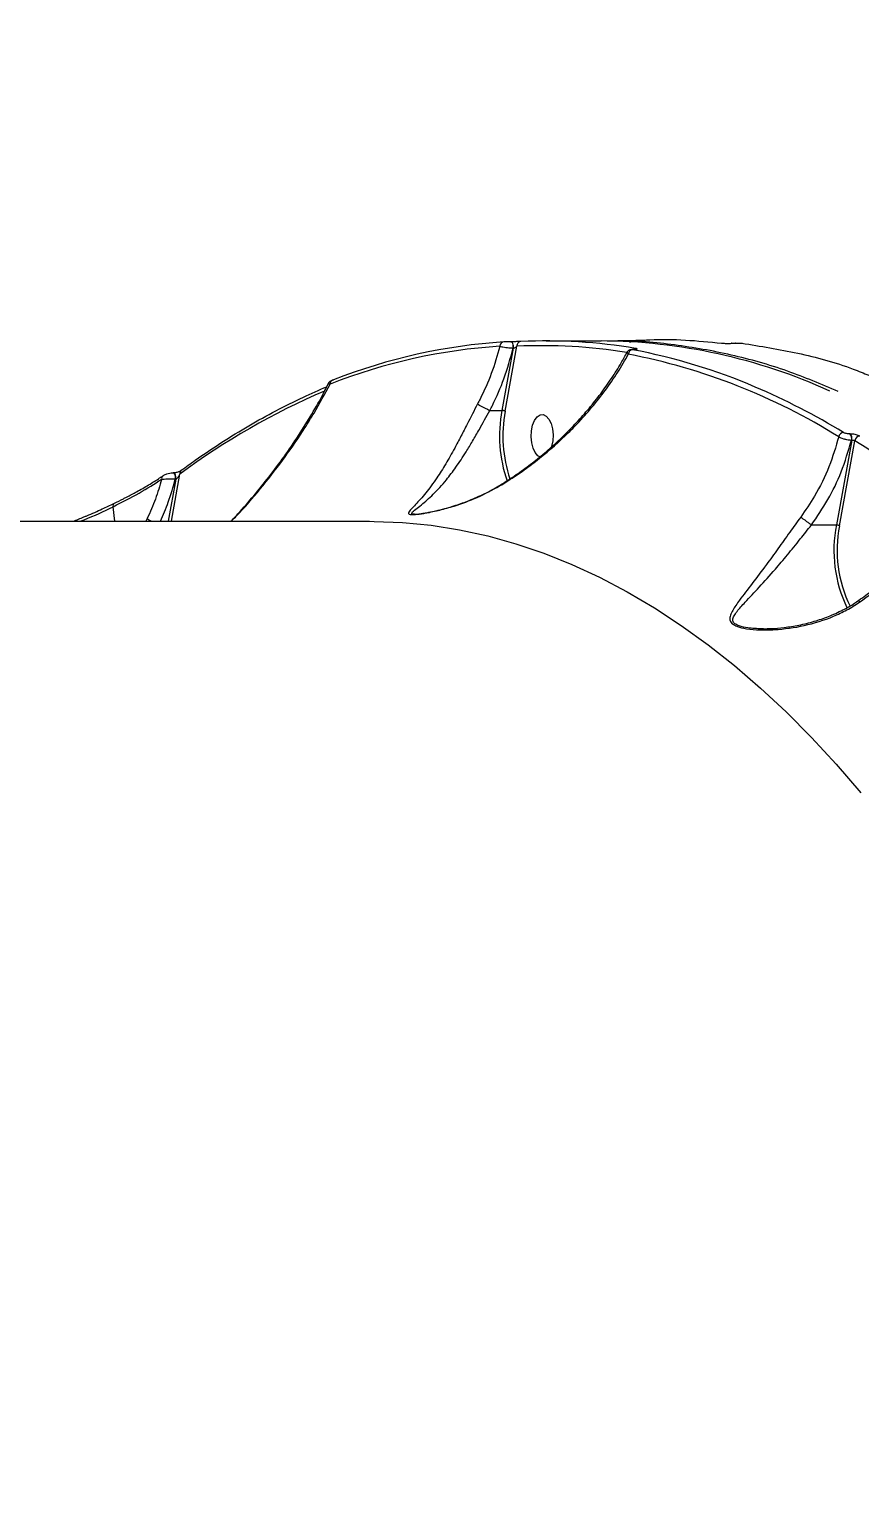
# Model space of a CAD drawing. Header units: millimetres. Extents: x -5517 to 6387, y -5295 to 6147.
# Drawn here: x 2446.6 to 2621.5, y 1674.5 to 1982.9 of the extents above; entities that cross this region are included whole.
import ezdxf

# ---------------------------------------------------------------- set-up
doc = ezdxf.new("R2010")
doc.units = ezdxf.units.MM
for name, color, linetype in [('DIKOM_ОБЪЕКТ', 7, 'Continuous'), ('DIKOM_РАЗМЕР_ЗОНА', 7, 'Continuous'), ('DIKOM_РАЗМЕР_ОБЪЕКТА', 7, 'Continuous')]:
    doc.layers.add(name, color=color, linetype=linetype)
doc.styles.add('style1', font='arial.ttf', dxfattribs={"width": 0.8})
doc.dimstyles.new('1-50', dxfattribs={"dimtxt": 300, "dimasz": 200, "dimexe": 100, "dimexo": 0, "dimgap": 100, "dimtad": 1, "dimtxsty": 'style1', "dimcen": 200, "dimclrd": 7, "dimclre": 7, "dimclrt": 7, "dimadec": 1, "dimazin": 2, "dimtfac": 1, "dimtmove": 0, "dimatfit": 2, "dimfxl": 0, "dimlwd": 25, "dimlwe": 18, "dimarcsym": 0})

# ---------------------------------------------------------------- blocks, each defined once
blk = doc.blocks.new('*D0')
at = {"layer": 'Defpoints', "color": 0, "transparency": 16777216}
for p in [(3079.07, 4135.26), (-4405.35, -2652.69), (-1397.56, -2652.69)]:
    blk.add_point(p, dxfattribs=at)
at = {"layer": 'DIKOM_РАЗМЕР_ОБЪЕКТА', "color": 7, "lineweight": 18, "transparency": 16777216}
for p, q in [((3079.07, 4135.26), (-4505.35, 4135.26)), ((-1397.56, -2652.69), (-4505.35, -2652.69))]:
    blk.add_line(p, q, dxfattribs=at)
at = {"layer": 'DIKOM_РАЗМЕР_ОБЪЕКТА', "color": 7, "lineweight": 25, "transparency": 16777216}
blk.add_line((-4405.35, 3935.26), (-4405.35, -2452.69), dxfattribs=at)
at = {"layer": 'DIKOM_РАЗМЕР_ОБЪЕКТА', "color": 7, "transparency": 16777216}
for points in [[(-4438.68, 3935.26), (-4372.02, 3935.26), (-4405.35, 4135.26)], [(-4438.68, -2452.69), (-4372.02, -2452.69), (-4405.35, -2652.69)]]:
    blk.add_solid(points, dxfattribs=at)
at = {"layer": 'DIKOM_РАЗМЕР_ОБЪЕКТА', "color": 7, "transparency": 16777216, "insert": (-4658.52, 741.29), "char_height": 300, "attachment_point": 5, "rotation": 90, "style": 'style1'}
blk.add_mtext('6800', dxfattribs=at)
blk = doc.blocks.new('*D1')
at = {"layer": 'Defpoints', "color": 0, "transparency": 16777216}
for p in [(2817.72, 6146.72), (-5067.27, -4152.08), (-1897.56, -4152.08)]:
    blk.add_point(p, dxfattribs=at)
at = {"layer": 'DIKOM_РАЗМЕР_ЗОНА', "color": 7, "lineweight": 18, "transparency": 16777216}
for p, q in [((2817.72, 6146.72), (-5167.27, 6146.72)), ((-1897.56, -4152.08), (-5167.27, -4152.08))]:
    blk.add_line(p, q, dxfattribs=at)
at = {"layer": 'DIKOM_РАЗМЕР_ЗОНА', "color": 7, "lineweight": 25, "transparency": 16777216}
blk.add_line((-5067.27, 5946.72), (-5067.27, -3952.08), dxfattribs=at)
at = {"layer": 'DIKOM_РАЗМЕР_ЗОНА', "color": 7, "transparency": 16777216}
for points in [[(-5100.61, 5946.72), (-5033.94, 5946.72), (-5067.27, 6146.72)], [(-5100.61, -3952.08), (-5033.94, -3952.08), (-5067.27, -4152.08)]]:
    blk.add_solid(points, dxfattribs=at)
at = {"layer": 'DIKOM_РАЗМЕР_ЗОНА', "color": 7, "transparency": 16777216, "insert": (-5320.45, 939.42), "char_height": 300, "attachment_point": 5, "rotation": 90, "style": 'style1'}
blk.add_mtext('10200', dxfattribs=at)
blk = doc.blocks.new('*D2')
at = {"layer": 'Defpoints', "color": 0, "transparency": 16777216}
for p in [(4491.49, 3838.97), (-2445.56, 374.31), (4491.49, -4687.8)]:
    blk.add_point(p, dxfattribs=at)
at = {"layer": 'DIKOM_РАЗМЕР_ОБЪЕКТА', "color": 7, "lineweight": 18, "transparency": 16777216}
for p, q in [((4491.49, 3838.97), (4491.49, -4787.8)), ((-2445.56, 374.31), (-2445.56, -4787.8))]:
    blk.add_line(p, q, dxfattribs=at)
at = {"layer": 'DIKOM_РАЗМЕР_ОБЪЕКТА', "color": 7, "lineweight": 25, "transparency": 16777216}
blk.add_line((-2245.56, -4687.8), (4291.49, -4687.8), dxfattribs=at)
at = {"layer": 'DIKOM_РАЗМЕР_ОБЪЕКТА', "color": 7, "transparency": 16777216}
for points in [[(-2245.56, -4654.47), (-2245.56, -4721.14), (-2445.56, -4687.8)], [(4291.49, -4654.47), (4291.49, -4721.14), (4491.49, -4687.8)]]:
    blk.add_solid(points, dxfattribs=at)
at = {"layer": 'DIKOM_РАЗМЕР_ОБЪЕКТА', "color": 7, "transparency": 16777216, "insert": (1022.97, -4434.63), "char_height": 300, "attachment_point": 5, "style": 'style1'}
blk.add_mtext('6900', dxfattribs=at)
blk = doc.blocks.new('*D3')
at = {"layer": 'Defpoints', "color": 0, "transparency": 16777216}
for p in [(6386.85, 4728.17), (-4131.44, -152.69), (6386.85, -5195.35)]:
    blk.add_point(p, dxfattribs=at)
at = {"layer": 'DIKOM_РАЗМЕР_ЗОНА', "color": 7, "lineweight": 18, "transparency": 16777216}
for p, q in [((6386.85, 4728.17), (6386.85, -5295.35)), ((-4131.44, -152.69), (-4131.44, -5295.35))]:
    blk.add_line(p, q, dxfattribs=at)
at = {"layer": 'DIKOM_РАЗМЕР_ЗОНА', "color": 7, "lineweight": 25, "transparency": 16777216}
blk.add_line((-3931.44, -5195.35), (6186.85, -5195.35), dxfattribs=at)
at = {"layer": 'DIKOM_РАЗМЕР_ЗОНА', "color": 7, "transparency": 16777216}
for points in [[(-3931.44, -5162.02), (-3931.44, -5228.69), (-4131.44, -5195.35)], [(6186.85, -5162.02), (6186.85, -5228.69), (6386.85, -5195.35)]]:
    blk.add_solid(points, dxfattribs=at)
at = {"layer": 'DIKOM_РАЗМЕР_ЗОНА', "color": 7, "transparency": 16777216, "insert": (1127.71, -4942.18), "char_height": 300, "attachment_point": 5, "style": 'style1'}
blk.add_mtext('10500', dxfattribs=at)

msp = doc.modelspace()

# ---------------------------------------------------------------- linework, layer by layer
at = {"layer": 'DIKOM_ОБЪЕКТ', "color": 7, "linetype": 'Continuous', "lineweight": 15}
for p, q in [((2548.559, 1915.808), (2546.153, 1902.664)), ((2546.824, 1902.499), (2549.33, 1916.185)), ((2548.046, 1917.143), (2548.031, 1917.142)), ((2548.046, 1917.143), (2548.074, 1917.143)), ((2548.074, 1917.143), (2548.06, 1917.142)), ((2548.531, 1915.808), (2548.559, 1915.808)), ((2555.477, 1917.311), (2567.049, 1917.311)), ((2573.852, 1915.553), (2573.941, 1915.553)), ((2573.852, 1915.553), (2573.899, 1915.549)), ((2573.899, 1915.549), (2573.988, 1915.549)), ((2573.941, 1915.553), (2573.988, 1915.549)), ((2594.497, 1916.806), (2594.449, 1916.807)), ((2594.497, 1916.806), (2595.35, 1916.85)), ((2595.35, 1916.85), (2595.302, 1916.852)), ((2596.69, 1916.835), (2596.819, 1916.831)), ((2543.613, 1902.665), (2543.62, 1902.664)), ((2543.62, 1902.664), (2546.153, 1902.664)), ((2619.509, 1897.706), (2619.462, 1897.706)), ((2619.84, 1896.422), (2616.614, 1878.541)), ((2617.286, 1878.377), (2620.519, 1896.297)), ((2619.793, 1896.422), (2619.84, 1896.422)), ((2477.439, 1888.223), (2475.83, 1879.311)), ((2476.532, 1879.311), (2478.326, 1889.252)), ((2476.872, 1889.554), (2476.953, 1889.554)), ((2477.358, 1888.223), (2477.439, 1888.223)), ((2464.618, 1879.311), (2464.247, 1882.397)), ((2464.423, 1883.078), (2464.432, 1883.083)), ((2256.123, 1879.311), (2518.233, 1879.311)), ((2471.43, 1879.882), (2471.173, 1879.311)), ((2611.373, 1878.541), (2616.614, 1878.541))]:
    msp.add_line(p, q, dxfattribs=at)
at = {"layer": 'DIKOM_ОБЪЕКТ', "color": 7, "linetype": 'Continuous', "lineweight": 15, "flags": 128}
for points in [[(2548.531, 1915.808), (2548.559, 1916.044), (2548.556, 1916.286), (2548.523, 1916.519), (2548.462, 1916.731), (2548.378, 1916.908), (2548.273, 1917.04), (2548.155, 1917.12), (2548.046, 1917.143)], [(2548.559, 1915.808), (2548.587, 1916.044), (2548.584, 1916.286), (2548.551, 1916.519), (2548.491, 1916.731), (2548.406, 1916.908), (2548.301, 1917.04), (2548.184, 1917.12), (2548.074, 1917.143)], [(2510.451, 1909.049), (2510.554, 1909.08), (2510.712, 1909.098)], [(2552.613, 1899.561), (2553.02, 1900.568), (2553.558, 1901.311), (2554.181, 1901.73), (2554.84, 1901.791), (2555.481, 1901.489), (2556.052, 1900.848), (2556.508, 1899.921), (2556.81, 1898.783), (2556.935, 1897.525), (2556.872, 1896.25), (2556.627, 1895.061), (2556.591, 1894.945)], [(2554.173, 1892.895), (2553.758, 1893.133), (2553.187, 1893.774), (2552.732, 1894.701), (2552.43, 1895.839), (2552.305, 1897.097), (2552.367, 1898.372), (2552.613, 1899.561)], [(2474.719, 1888.883), (2474.722, 1888.886), (2474.762, 1888.915)], [(2477.358, 1888.223), (2477.386, 1888.501), (2477.373, 1888.783), (2477.32, 1889.047), (2477.231, 1889.271), (2477.113, 1889.438), (2476.976, 1889.534), (2476.869, 1889.554)], [(2477.439, 1888.223), (2477.467, 1888.501), (2477.454, 1888.783), (2477.401, 1889.047), (2477.312, 1889.271), (2477.194, 1889.438), (2477.056, 1889.534), (2476.956, 1889.554)], [(2518.233, 1879.311), (2519.227, 1879.306), (2525.227, 1879.07), (2531.22, 1878.478), (2537.202, 1877.532), (2543.165, 1876.231), (2549.105, 1874.579), (2555.017, 1872.575), (2560.894, 1870.223), (2566.732, 1867.523), (2572.525, 1864.479), (2578.267, 1861.093), (2583.953, 1857.369), (2589.578, 1853.31), (2595.137, 1848.92), (2600.624, 1844.202), (2606.034, 1839.162), (2611.363, 1833.804), (2616.605, 1828.133), (2621.756, 1822.154)]]:
    msp.add_lwpolyline(points, dxfattribs=at)
at = {"layer": 'DIKOM_ОБЪЕКТ', "color": 7, "linetype": 'Continuous', "lineweight": 15}
for centre, radius, start, end in [((2553.22, 1798.586), 117.835, 93.6385, 111.54324), ((2554.077, 1799.252), 118.096, 93.63858, 111.54323), ((2546.649, 1916.205), 0.907, 94.22115, 181.37107), ((2550.25, 1916.265), 0.923, 94.66422, 184.95516), ((2554.614, 1804.496), 111.814, 80.8142, 92.70855), ((2555.471, 1805.166), 112.144, 80.32398, 92.70664), ((2566.393, 1799.03), 118.282, 65.61016, 89.68253), ((2573.764, 1914.463), 0.978, 94.51691, 176.91836), ((2551.131, 1794.55), 122.975, 66.82579, 79.43102), ((2574.328, 1914.912), 0.803, 90.59281, 125.22142), ((2548.056, 1786.315), 130.564, 58.06986, 79.08131), ((2567.931, 1768.543), 150.332, 113.16651, 126.58728), ((2510.785, 1908.28), 0.839, 113.43135, 186.22844), ((2543.483, 1776.262), 142.797, 58.49411, 66.89263), ((2574.858, 1897.305), 29.201, 169.42519, 198.97896), ((2575.289, 1897.345), 28.928, 169.73687, 198.36124), ((2618.188, 1896.912), 1.1, 94.2228, 168.86518), ((2618.5, 1896.774), 1.34, 344.78483, 44.09172), ((2618.547, 1896.774), 1.34, 344.78483, 44.09172), ((2621.618, 1896.143), 1.109, 94.3571, 172.02177), ((2529.023, 1750.087), 172.479, 50.11314, 57.96233), ((2475.224, 1888.322), 0.755, 131.92677, 191.18452), ((2479.084, 1889.449), 0.783, 128.93192, 194.58997), ((2464.846, 1882.606), 0.634, 131.82714, 199.20923), ((2476.453, 1887.558), 9.174, 236.80109, 244.02503), ((2643.805, 1873.186), 27.714, 168.8598, 205.7783), ((2643.604, 1873.186), 26.825, 168.8424, 205.98644)]:
    msp.add_arc(centre, radius, start, end, dxfattribs=at)
for points, knots in [([(2545.742, 1916.183), (2545.183, 1914.259), (2544.087, 1910.486), (2542.294, 1906.476), (2541.209, 1904.397), (2541.036, 1904.066)], [0, 0, 0, 0, 0.4665329, 0.9150111, 1, 1, 1, 1]), ([(2543.62, 1902.664), (2543.796, 1903.008), (2544.91, 1905.185), (2546.81, 1909.531), (2547.937, 1913.641), (2548.531, 1915.808)], [0, 0, 0, 0, 0.0814808, 0.5156606, 1, 1, 1, 1]), ([(2545.742, 1916.183), (2545.856, 1916.153), (2546.1, 1916.086), (2546.652, 1915.986), (2547.291, 1915.9), (2547.949, 1915.835), (2548.336, 1915.817), (2548.531, 1915.808)], [0, 0, 0, 0, 0.184786, 0.3988094, 0.6012701, 0.79903, 1, 1, 1, 1]), ([(2548.031, 1917.142), (2547.932, 1917.142), (2547.734, 1917.141), (2547.396, 1917.137), (2547.065, 1917.129), (2546.776, 1917.12), (2546.644, 1917.113), (2546.583, 1917.11)], [0, 0, 0, 0, 0.195125, 0.3900873, 0.5932641, 0.8111126, 1, 1, 1, 1]), ([(2550.175, 1917.185), (2550.086, 1917.181), (2549.894, 1917.173), (2549.476, 1917.161), (2548.994, 1917.151), (2548.497, 1917.144), (2548.205, 1917.143), (2548.06, 1917.142)], [0, 0, 0, 0, 0.1890317, 0.404533, 0.6068545, 0.8033812, 1, 1, 1, 1]), ([(2548.559, 1915.808), (2548.598, 1915.81), (2548.648, 1915.813), (2548.758, 1915.837), (2548.893, 1915.882), (2549.066, 1915.97), (2549.22, 1916.075), (2549.295, 1916.15), (2549.33, 1916.185)], [0, 0, 0, 0, 0.127174, 0.1626549, 0.3404131, 0.5454162, 0.783192, 1, 1, 1, 1]), ([(2568.423, 1917.315), (2568.838, 1917.316), (2571.287, 1917.321), (2573.814, 1917.419), (2575.912, 1917.5)], [0, 0, 0, 0, 0.1692437, 1, 1, 1, 1]), ([(2617.019, 1906.654), (2613.462, 1908.158), (2606, 1911.313), (2594.476, 1914.548), (2582.536, 1916.603), (2573.835, 1917.468), (2569.133, 1917.247), (2568.425, 1917.214)], [0, 0, 0, 0, 0.2228327, 0.4673787, 0.712113, 0.9566581, 1, 1, 1, 1]), ([(2572.554, 1914.98), (2572.555, 1914.983), (2572.586, 1915.079), (2572.719, 1915.219), (2572.911, 1915.378), (2573.105, 1915.468), (2573.276, 1915.514), (2573.482, 1915.544), (2573.665, 1915.555), (2573.856, 1915.551), (2573.898, 1915.551)], [0, 0, 0, 0, 0.0057015, 0.1708081, 0.3118631, 0.4359229, 0.5438812, 0.6604589, 0.9263902, 1, 1, 1, 1]), ([(2573.245, 1916.964), (2573.238, 1916.973), (2573.184, 1917.044), (2573.052, 1917.129), (2572.88, 1917.213), (2572.74, 1917.25), (2572.651, 1917.263), (2572.608, 1917.266), (2572.586, 1917.267), (2572.577, 1917.267), (2572.58, 1917.267), (2572.581, 1917.267)], [0, 0, 0, 0, 0.0381195, 0.2923759, 0.5049856, 0.6723019, 0.7684746, 0.8341069, 0.8966317, 0.9822844, 1, 1, 1, 1]), ([(2573.687, 1915.439), (2573.613, 1915.455), (2573.483, 1915.483), (2573.472, 1915.517), (2573.571, 1915.538), (2573.733, 1915.548), (2573.861, 1915.548), (2573.899, 1915.549)], [0, 0, 0, 0, 0.3026209, 0.5346733, 0.7254951, 0.917092, 1, 1, 1, 1]), ([(2573.983, 1915.554), (2574.03, 1915.554), (2574.162, 1915.554), (2574.275, 1915.561), (2574.334, 1915.568), (2574.325, 1915.567), (2574.323, 1915.566)], [0, 0, 0, 0, 0.2395745, 0.6652761, 0.9595146, 1, 1, 1, 1]), ([(2573.988, 1915.549), (2574.046, 1915.549), (2574.247, 1915.55), (2574.501, 1915.565), (2574.655, 1915.6), (2574.632, 1915.651), (2574.43, 1915.692), (2574.32, 1915.715)], [0, 0, 0, 0, 0.0796204, 0.2757332, 0.4707506, 0.7105484, 1, 1, 1, 1]), ([(2575.913, 1917.48), (2576.379, 1917.505), (2579.305, 1917.666), (2584.784, 1917.602), (2589.888, 1917.093), (2592.442, 1916.839)], [0, 0, 0, 0, 0.0865582, 0.5429415, 1, 1, 1, 1]), ([(2592.442, 1916.839), (2592.538, 1916.83), (2592.731, 1916.81), (2593.171, 1916.792), (2593.655, 1916.785), (2594.118, 1916.789), (2594.377, 1916.8), (2594.497, 1916.806)], [0, 0, 0, 0, 0.2131476, 0.4264712, 0.6305857, 0.8289162, 1, 1, 1, 1]), ([(2594.449, 1916.807), (2594.648, 1916.817), (2594.932, 1916.831), (2595.216, 1916.848), (2595.302, 1916.853)], [0, 0, 0, 0, 0.7000116, 1, 1, 1, 1]), ([(2595.309, 1916.851), (2595.414, 1916.856), (2595.637, 1916.867), (2596.041, 1916.871), (2596.445, 1916.861), (2596.689, 1916.85), (2596.803, 1916.832), (2596.819, 1916.829)], [0, 0, 0, 0, 0.2108572, 0.4473917, 0.6979366, 0.9570952, 1, 1, 1, 1]), ([(2595.35, 1916.85), (2595.431, 1916.854), (2595.603, 1916.862), (2595.904, 1916.867), (2596.215, 1916.865), (2596.499, 1916.855), (2596.626, 1916.842), (2596.69, 1916.835)], [0, 0, 0, 0, 0.1798216, 0.3801116, 0.5812194, 0.7907444, 1, 1, 1, 1]), ([(2596.69, 1916.835), (2600.621, 1916.204), (2608.485, 1914.942), (2617.417, 1912.537), (2622.37, 1910.521), (2623.46, 1910.077)], [0, 0, 0, 0, 0.4381115, 0.8762233, 1, 1, 1, 1]), ([(2545.625, 1886.876), (2546.181, 1887.206), (2547.789, 1888.16), (2550.363, 1889.936), (2553.365, 1892.194), (2556.308, 1894.662), (2559.174, 1897.316), (2561.935, 1900.14), (2564.557, 1903.112), (2567.021, 1906.213), (2569.282, 1909.409), (2571.149, 1912.347), (2572.137, 1914.212), (2572.546, 1914.985)], [0, 0, 0, 0, 0.0461819, 0.1336, 0.2238586, 0.3170903, 0.4132461, 0.5120684, 0.6130598, 0.7157675, 0.8207376, 0.9257564, 1, 1, 1, 1]), ([(2545.681, 1886.769), (2545.972, 1886.943), (2547.439, 1887.822), (2550.01, 1889.51), (2554.441, 1892.767), (2558.456, 1896.251), (2562.311, 1900.127), (2565.181, 1903.339), (2568.033, 1906.969), (2570.617, 1910.7), (2572.064, 1913.244), (2572.787, 1914.516)], [0, 0, 0, 0, 0.0242959, 0.1222473, 0.2202174, 0.4215153, 0.5118877, 0.6322356, 0.7525899, 0.8762935, 1, 1, 1, 1]), ([(2572.575, 1914.971), (2572.553, 1914.925), (2572.498, 1914.811), (2572.635, 1914.641), (2572.766, 1914.533), (2572.787, 1914.516)], [0, 0, 0, 0, 0.3578731, 0.8971676, 1, 1, 1, 1]), ([(2478.592, 1890.058), (2479.571, 1890.768), (2482.41, 1892.823), (2487.151, 1895.998), (2492.829, 1899.483), (2498.556, 1902.654), (2504.037, 1905.404), (2507.625, 1906.955), (2509.274, 1907.668)], [0, 0, 0, 0, 0.098011, 0.2840149, 0.4699921, 0.6559247, 0.8418086, 1, 1, 1, 1]), ([(2489.059, 1879.311), (2489.714, 1880.002), (2491.536, 1881.925), (2494.355, 1885.227), (2497.575, 1889.253), (2500.715, 1893.518), (2503.71, 1897.934), (2506.449, 1902.411), (2508.419, 1905.892), (2509.38, 1907.877), (2509.623, 1908.378)], [0, 0, 0, 0, 0.0755211, 0.2101029, 0.3503657, 0.4970324, 0.6499601, 0.800903, 0.9497572, 1, 1, 1, 1]), ([(2489.115, 1879.311), (2489.708, 1879.913), (2492.122, 1882.36), (2495.931, 1886.899), (2500.556, 1892.862), (2504.029, 1897.979), (2507.206, 1903.087), (2508.86, 1906.161), (2509.951, 1908.189)], [0, 0, 0, 0, 0.0665707, 0.2708121, 0.4801278, 0.689456, 0.7951256, 1, 1, 1, 1]), ([(2509.627, 1908.376), (2509.618, 1908.369), (2509.57, 1908.334), (2509.707, 1908.266), (2509.895, 1908.207), (2509.951, 1908.189)], [0, 0, 0, 0, 0.1418482, 0.7443078, 1, 1, 1, 1]), ([(2509.615, 1908.381), (2509.651, 1908.447), (2509.731, 1908.591), (2509.909, 1908.759), (2510.14, 1908.915), (2510.315, 1908.998), (2510.439, 1909.044), (2510.452, 1909.048)], [0, 0, 0, 0, 0.1670298, 0.3644056, 0.5938351, 0.9592403, 1, 1, 1, 1]), ([(2541.036, 1904.066), (2540.3, 1902.634), (2539.105, 1900.309), (2537.509, 1897.179), (2535.99, 1894.312), (2534.289, 1891.308), (2532.236, 1888.068), (2530.06, 1885.129), (2528.209, 1883.078), (2526.964, 1881.799), (2526.418, 1881.152), (2526.518, 1880.821), (2527.108, 1880.714), (2528.347, 1880.782), (2530.406, 1881.082), (2533.101, 1881.657), (2536.733, 1882.68), (2541.03, 1884.24), (2544.121, 1885.921), (2545.681, 1886.769)], [0, 0, 0, 0, 0.0742578, 0.1205068, 0.1678163, 0.2375799, 0.3094457, 0.4056705, 0.504706, 0.56025, 0.6168562, 0.648478, 0.6753887, 0.7024603, 0.7386875, 0.7871108, 0.8368187, 0.9176547, 1, 1, 1, 1]), ([(2541.036, 1904.066), (2541.047, 1904.058), (2541.145, 1903.986), (2541.407, 1903.815), (2541.91, 1903.52), (2542.499, 1903.203), (2543.1, 1902.899), (2543.445, 1902.742), (2543.613, 1902.665)], [0, 0, 0, 0, 0.025969, 0.2202736, 0.417885, 0.6154984, 0.8130935, 1, 1, 1, 1]), ([(2527.735, 1880.816), (2527.712, 1880.815), (2527.356, 1880.794), (2527.142, 1880.902), (2527.167, 1881.197), (2527.96, 1881.812), (2529.481, 1882.993), (2531.681, 1884.915), (2534.163, 1887.634), (2536.491, 1890.691), (2538.344, 1893.481), (2539.993, 1896.198), (2541.644, 1899.11), (2542.908, 1901.319), (2543.613, 1902.664), (2543.613, 1902.665)], [0, 0, 0, 0, 0.0025521, 0.0392168, 0.0837123, 0.1649946, 0.2485931, 0.3934959, 0.5418373, 0.6467135, 0.7540211, 0.8225225, 0.8923315, 0.9999666, 1, 1, 1, 1]), ([(2546.824, 1902.499), (2546.817, 1902.503), (2546.798, 1902.516), (2546.741, 1902.546), (2546.635, 1902.588), (2546.475, 1902.63), (2546.305, 1902.658), (2546.204, 1902.662), (2546.153, 1902.664)], [0, 0, 0, 0, 0.0536258, 0.1414717, 0.3560407, 0.5707438, 0.78534, 1, 1, 1, 1]), ([(2617.109, 1897.124), (2616.487, 1895.01), (2615.225, 1890.722), (2612.409, 1885.014), (2610.095, 1881.647), (2609.094, 1880.192)], [0, 0, 0, 0, 0.3558585, 0.7214804, 1, 1, 1, 1]), ([(2617.109, 1897.124), (2617.238, 1897.053), (2617.495, 1896.909), (2618.08, 1896.707), (2618.733, 1896.546), (2619.331, 1896.451), (2619.661, 1896.43), (2619.793, 1896.422)], [0, 0, 0, 0, 0.2142507, 0.4283317, 0.6427275, 0.8576051, 1, 1, 1, 1]), ([(2619.462, 1897.706), (2619.396, 1897.708), (2619.229, 1897.711), (2618.927, 1897.748), (2618.598, 1897.817), (2618.302, 1897.907), (2618.172, 1897.975), (2618.107, 1898.009)], [0, 0, 0, 0, 0.1422606, 0.3570731, 0.5715433, 0.7856633, 1, 1, 1, 1]), ([(2621.533, 1897.249), (2621.436, 1897.301), (2621.242, 1897.404), (2620.799, 1897.541), (2620.305, 1897.644), (2619.855, 1897.698), (2619.608, 1897.704), (2619.509, 1897.706)], [0, 0, 0, 0, 0.2150258, 0.4299568, 0.6446922, 0.8592123, 1, 1, 1, 1]), ([(2611.373, 1878.541), (2612.565, 1880.293), (2614.976, 1883.84), (2617.886, 1889.878), (2619.136, 1894.167), (2619.793, 1896.422)], [0, 0, 0, 0, 0.3165675, 0.6406673, 1, 1, 1, 1]), ([(2619.84, 1896.422), (2619.873, 1896.422), (2619.955, 1896.42), (2620.106, 1896.405), (2620.271, 1896.377), (2620.42, 1896.34), (2620.486, 1896.311), (2620.519, 1896.297)], [0, 0, 0, 0, 0.1407744, 0.3552036, 0.5699672, 0.7849192, 1, 1, 1, 1]), ([(2464.247, 1882.397), (2466.147, 1883.355), (2469.994, 1885.296), (2472.974, 1887.208), (2474.483, 1888.175)], [0, 0, 0, 0, 0.4938187, 1, 1, 1, 1]), ([(2467.079, 1884.416), (2467.789, 1884.787), (2469.435, 1885.646), (2471.753, 1886.99), (2473.596, 1888.115), (2474.497, 1888.74), (2474.715, 1888.89)], [0, 0, 0, 0, 0.2460638, 0.5706153, 0.8963847, 1, 1, 1, 1]), ([(2474.483, 1888.175), (2474.069, 1886.779), (2473.236, 1883.972), (2472.034, 1881.25), (2471.43, 1879.882)], [0, 0, 0, 0, 0.497409, 1, 1, 1, 1]), ([(2474.23, 1879.311), (2474.811, 1880.652), (2476.078, 1883.573), (2476.909, 1886.59), (2477.358, 1888.223)], [0, 0, 0, 0, 0.4588365, 1, 1, 1, 1]), ([(2474.483, 1888.175), (2474.65, 1888.189), (2474.983, 1888.217), (2475.701, 1888.24), (2476.459, 1888.246), (2477.023, 1888.237), (2477.292, 1888.226), (2477.358, 1888.223)], [0, 0, 0, 0, 0.2415707, 0.4833938, 0.7164044, 0.9306267, 1, 1, 1, 1]), ([(2474.767, 1888.908), (2474.818, 1888.944), (2475.049, 1889.108), (2475.512, 1889.308), (2475.979, 1889.425), (2476.182, 1889.477)], [0, 0, 0, 0, 0.137489, 0.6256674, 1, 1, 1, 1]), ([(2476.182, 1889.477), (2476.187, 1889.478), (2476.387, 1889.533), (2476.637, 1889.57), (2476.846, 1889.549), (2476.869, 1889.547)], [0, 0, 0, 0, 0.0243976, 0.890644, 1, 1, 1, 1]), ([(2476.957, 1889.555), (2476.967, 1889.555), (2477.012, 1889.554), (2477.149, 1889.563), (2477.363, 1889.593), (2477.643, 1889.653), (2477.973, 1889.753), (2478.312, 1889.888), (2478.534, 1890.015), (2478.575, 1890.048), (2478.582, 1890.053)], [0, 0, 0, 0, 0.0222977, 0.1004203, 0.201829, 0.3228197, 0.4838941, 0.6936381, 0.9467604, 1, 1, 1, 1]), ([(2477.439, 1888.223), (2477.459, 1888.225), (2477.494, 1888.228), (2477.567, 1888.256), (2477.633, 1888.297), (2477.755, 1888.392), (2477.927, 1888.574), (2478.143, 1888.88), (2478.261, 1889.121), (2478.326, 1889.252)], [0, 0, 0, 0, 0.0447527, 0.0741878, 0.1535356, 0.1941008, 0.3790248, 0.66133, 1, 1, 1, 1]), ([(2530.554, 1881.174), (2530.634, 1881.187), (2531.171, 1881.279), (2532.374, 1881.546), (2534.256, 1882.016), (2536.615, 1882.73), (2539.443, 1883.742), (2542.487, 1885.11), (2544.619, 1886.179), (2545.606, 1886.831), (2545.638, 1886.852)], [0, 0, 0, 0, 0.0167892, 0.1129981, 0.2331878, 0.3832602, 0.567334, 0.7846006, 0.9929264, 1, 1, 1, 1]), ([(2545.633, 1886.862), (2545.635, 1886.856), (2545.637, 1886.847), (2545.67, 1886.788), (2545.681, 1886.769)], [0, 0, 0, 0, 0.6629398, 1, 1, 1, 1]), ([(2455.863, 1879.311), (2456.612, 1879.619), (2457.568, 1880.013), (2459.664, 1880.87), (2461.796, 1881.825), (2463.619, 1882.701), (2464.429, 1883.091)], [0, 0, 0, 0, 0.2502668, 0.3195715, 0.6975452, 1, 1, 1, 1]), ([(2457.321, 1879.311), (2457.593, 1879.417), (2460.099, 1880.394), (2462.292, 1881.453), (2464.247, 1882.397)], [0, 0, 0, 0, 0.1084421, 1, 1, 1, 1]), ([(2464.419, 1883.084), (2465.104, 1883.412), (2466.029, 1883.855), (2466.863, 1884.301), (2467.079, 1884.416)], [0, 0, 0, 0, 0.74073, 1, 1, 1, 1]), ([(2621.339, 1862.693), (2621.84, 1863.039), (2623.335, 1864.069), (2625.68, 1865.95), (2628.361, 1868.309), (2630.866, 1870.8), (2633.174, 1873.385), (2635.274, 1876.044), (2637.119, 1878.756), (2638.315, 1880.694), (2638.821, 1881.72), (2638.874, 1881.828)], [0, 0, 0, 0, 0.0654014, 0.1949516, 0.3255374, 0.4569722, 0.5888097, 0.7203555, 0.8523232, 0.9844211, 1, 1, 1, 1]), ([(2527.735, 1880.814), (2527.737, 1880.814), (2527.792, 1880.813), (2528.1, 1880.824), (2528.706, 1880.881), (2529.559, 1880.993), (2530.229, 1881.114), (2530.554, 1881.174)], [0, 0, 0, 0, 0.0036989, 0.1831471, 0.4228979, 0.7194103, 1, 1, 1, 1]), ([(2609.094, 1880.192), (2608.328, 1879.134), (2606.684, 1876.862), (2604.27, 1873.473), (2601.59, 1869.787), (2598.811, 1866.094), (2596.39, 1862.966), (2594.901, 1860.867), (2594.242, 1859.528), (2594.086, 1858.611), (2594.395, 1858.002), (2594.934, 1857.53), (2595.828, 1857.069), (2597.845, 1856.613), (2600.541, 1856.401), (2604.632, 1856.474), (2609.908, 1857.204), (2615.005, 1858.791), (2618.868, 1860.594), (2620.62, 1861.715), (2621.5, 1862.279)], [0, 0, 0, 0, 0.0590562, 0.1267717, 0.1965294, 0.2899978, 0.3861937, 0.45277, 0.4864322, 0.5209072, 0.5489144, 0.5542511, 0.5800466, 0.6152108, 0.6617349, 0.7094943, 0.8061407, 0.905605, 0.9525541, 1, 1, 1, 1]), ([(2601.259, 1856.702), (2601.134, 1856.698), (2600.013, 1856.661), (2598.225, 1856.81), (2596.232, 1857.189), (2595.387, 1857.607), (2594.92, 1858.03), (2594.713, 1858.582), (2595.014, 1859.407), (2595.869, 1860.627), (2597.619, 1862.532), (2600.355, 1865.4), (2603.391, 1868.779), (2606.305, 1872.231), (2608.855, 1875.381), (2610.574, 1877.551), (2611.367, 1878.542), (2611.367, 1878.542)], [0, 0, 0, 0, 0.0088838, 0.0797155, 0.1297442, 0.1653009, 0.1726461, 0.211704, 0.2605781, 0.3113938, 0.4118221, 0.5550089, 0.7015842, 0.8051247, 0.9110675, 0.999951, 1, 1, 1, 1]), ([(2609.094, 1880.192), (2609.113, 1880.179), (2609.19, 1880.127), (2609.408, 1879.977), (2609.808, 1879.695), (2610.347, 1879.305), (2610.9, 1878.897), (2611.212, 1878.661), (2611.367, 1878.542)], [0, 0, 0, 0, 0.0381031, 0.1492175, 0.3619075, 0.5746062, 0.7873066, 1, 1, 1, 1]), ([(2611.367, 1878.542), (2611.368, 1878.542), (2611.37, 1878.541), (2611.372, 1878.541), (2611.373, 1878.541)], [0, 0, 0, 0, 0.6146218, 1, 1, 1, 1]), ([(2617.286, 1878.377), (2617.276, 1878.383), (2617.258, 1878.395), (2617.199, 1878.425), (2617.096, 1878.465), (2616.937, 1878.507), (2616.767, 1878.535), (2616.665, 1878.539), (2616.614, 1878.541)], [0, 0, 0, 0, 0.0702587, 0.1413832, 0.35602, 0.5706622, 0.7852809, 1, 1, 1, 1]), ([(2621.5, 1862.279), (2623.279, 1863.586), (2626.883, 1866.233), (2631.003, 1870.211), (2634.294, 1873.973), (2636.884, 1877.431), (2638.32, 1879.913), (2639.042, 1881.161)], [0, 0, 0, 0, 0.2398773, 0.4858763, 0.6394212, 0.8185482, 1, 1, 1, 1]), ([(2601.259, 1856.699), (2601.771, 1856.701), (2603.213, 1856.707), (2605.716, 1856.928), (2608.79, 1857.421), (2611.917, 1858.198), (2615.022, 1859.252), (2617.849, 1860.542), (2619.979, 1861.712), (2621.038, 1862.486), (2621.332, 1862.701)], [0, 0, 0, 0, 0.0739594, 0.2082649, 0.3566794, 0.5134979, 0.6609078, 0.8171077, 0.9492093, 1, 1, 1, 1]), ([(2621.361, 1862.662), (2621.355, 1862.64), (2621.343, 1862.603), (2621.418, 1862.436), (2621.479, 1862.319), (2621.5, 1862.279)], [0, 0, 0, 0, 0.4598388, 0.8140549, 1, 1, 1, 1])]:
    msp.add_open_spline(points, degree=3, knots=knots, dxfattribs=at)

# ---------------------------------------------------------------- dimensions: what is measured, and where the dimension line sits
at = {"layer": 'DIKOM_РАЗМЕР_ЗОНА'}
dim = msp.add_linear_dim(base=(-5067.273, -4152.084), p1=(2817.721, 6146.719), p2=(-1897.558, -4152.084), angle=90, text='10200', dimstyle='1-50', dxfattribs=at)
dim.commit()
dim.dimension.update_dxf_attribs({"geometry": '*D1', "text_midpoint": (-5067.273, 939.42), "dimtype": 160})
dim = msp.add_linear_dim(base=(6386.855, -5195.352), p1=(-4131.439, -152.689), p2=(6386.855, 4728.173), text='10500', dimstyle='1-50', dxfattribs=at)
dim.commit()
dim.dimension.update_dxf_attribs({"geometry": '*D3', "text_midpoint": (1127.708, -5195.352), "dimtype": 160})
at = {"layer": 'DIKOM_РАЗМЕР_ОБЪЕКТА'}
dim = msp.add_linear_dim(base=(-4405.349, -2652.689), p1=(3079.071, 4135.263), p2=(-1397.558, -2652.689), angle=90, text='6800', dimstyle='1-50', dxfattribs=at)
dim.commit()
dim.dimension.update_dxf_attribs({"geometry": '*D0', "text_midpoint": (-4405.349, 741.287), "dimtype": 160})
dim = msp.add_linear_dim(base=(4491.49, -4687.804), p1=(-2445.558, 374.311), p2=(4491.49, 3838.967), text='6900', dimstyle='1-50', dxfattribs=at)
dim.commit()
dim.dimension.update_dxf_attribs({"geometry": '*D2', "text_midpoint": (1022.966, -4687.804), "dimtype": 160})

doc.saveas('drawing.dxf')
